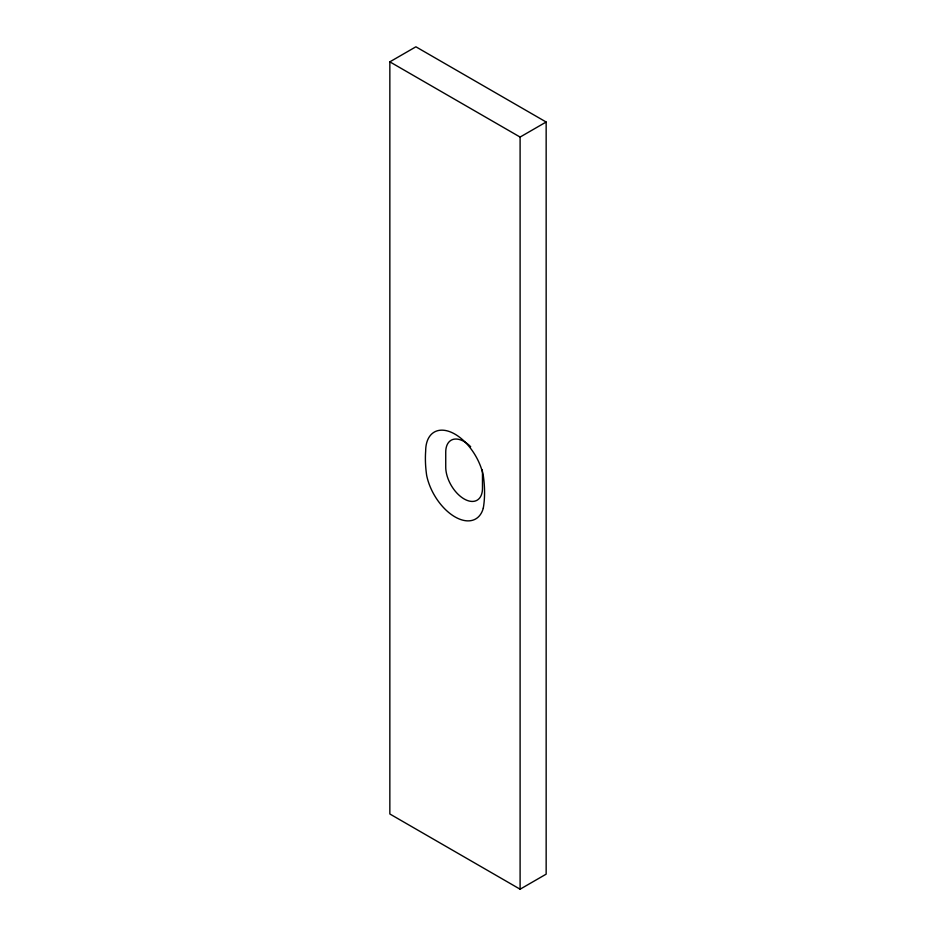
<?xml version="1.0" encoding="UTF-8"?>
<svg xmlns="http://www.w3.org/2000/svg" width="936" height="936" viewBox="0 0 936 936"><rect width="100%" height="100%" fill="white"/><g stroke="black" fill="none" stroke-linecap="round" stroke-linejoin="round"><path stroke-width="1.4" d="M389.844 61.846L389.844 813.981L520.1 889.2L546.156 874.154L546.156 122.019L415.9 46.8L389.844 61.846L520.1 137.065L520.1 889.2M520.1 137.065L546.156 122.019M470.679 446.729A25.974 14.999 60 0 0 445.735 452.123L445.735 467.099A25.974 14.999 60 0 0 464.08 498.923A25.974 14.999 60 0 0 482.473 488.358L482.473 473.335A25.974 14.999 60 0 0 482.239 469.884M483.292 508.143A111.805 64.549 60 0 0 483.292 475.582A41.453 23.938 60 0 0 451.152 432.233A41.453 23.938 60 0 0 425.669 451.07A111.805 64.549 60 0 0 426.664 475.453A41.453 23.938 60 0 0 454.978 516.883A41.453 23.938 60 0 0 483.292 508.143"/></g></svg>
